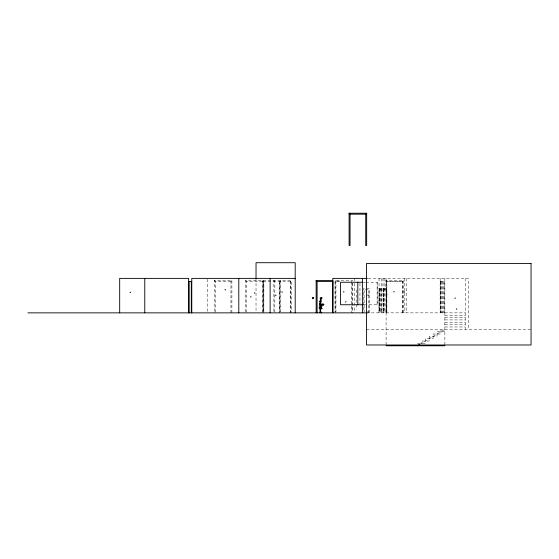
<?xml version="1.0" encoding="UTF-8"?>
<svg xmlns="http://www.w3.org/2000/svg" width="559" height="559" viewBox="0 0 559 559"><rect width="100%" height="100%" fill="white"/><g stroke="black" fill="none" stroke-linecap="round" stroke-linejoin="round"><path stroke-width="0.42" stroke-dasharray="2.79 2.1" d="M230.951 312.858L230.951 281.519L231.894 280.576L214.342 280.576L214.342 311.992M262.297 312.858L262.297 281.519L263.233 280.576L263.233 312.858M290.505 312.858L290.505 281.519L291.442 280.576L291.442 312.858M351.779 281.366L352.561 280.576L335.009 280.576L335.009 311.992M402.55 312.858L402.55 281.519L403.486 280.576L385.941 280.576L385.941 312.858M420.403 343.988L444.859 329.314M368.262 278.382L468.365 278.382L468.365 329.314M245.687 311.992L245.687 280.576L291.442 280.576M339.627 281.051L335.477 281.051L335.477 312.858M230.951 281.519L215.285 281.519L214.342 280.597M262.297 281.519L246.624 281.519L245.687 280.597M290.505 281.519L263.394 281.519L263.394 311.992M339.432 281.519L335.945 281.519L335.009 280.597M402.55 281.519L386.877 281.519L385.941 280.597M440.157 281.519L444.859 281.519M363.392 282.253L365.39 282.253M365.963 282.253L377.199 282.253L377.199 304.753L365.963 304.753M386.059 289.255L379.61 289.255L379.61 311.915L386.059 311.915M404.884 291.721L404.101 291.721L404.101 292.504L404.884 292.504M363.392 304.753L365.39 304.753M366.473 311.915L368.814 311.915M366.473 312.858L465.235 312.858M444.859 315.213L465.235 315.213M444.859 317.561L465.235 317.561M444.859 319.916L465.235 319.916M444.859 322.263L465.235 322.263M444.859 324.611L465.235 324.611M444.859 326.966L465.235 326.966M366.508 329.314L531.05 329.314M444.859 331.669L437.026 331.669L437.026 336.364L429.186 336.364L429.186 341.067L421.353 341.067L421.353 343.422M417.433 343.422L425.273 343.422L425.273 338.719L433.106 338.719L433.106 334.016L440.946 334.016L440.946 329.314M273.889 280.597L274.832 281.519L274.832 312.858M262.926 280.597L263.862 281.519L263.862 311.992M385.941 280.576L386.877 281.519L386.877 312.858M335.009 280.576L335.945 281.519L335.945 312.858M274.832 281.519L273.889 280.576L273.889 312.858M263.862 281.519L262.926 280.576L262.926 312.858M245.687 280.576L246.624 281.519L246.624 312.858M214.342 280.576L215.285 281.519L215.285 312.858M465.235 278.382L465.235 329.314M444.859 278.382L444.859 345.769M444.545 281.519L444.545 312.858M443.923 281.519L443.923 312.858M442.98 281.519L442.98 312.858M442.036 281.519L442.036 312.858M441.1 281.519L441.1 312.858M440.471 281.519L440.471 312.858M440.394 281.519L440.394 312.858M440.157 278.382L440.157 312.858M406.47 278.382L406.47 312.858M404.828 278.382L404.828 312.858M403.486 280.576L403.486 312.858M402.864 312.858L402.864 281.205L386.562 281.205L386.562 312.858M386.688 312.858L386.681 288.486L378.974 288.486L378.974 312.858M386.094 278.382L386.094 345.769M384.096 278.382L384.096 312.858M383.935 288.486L383.935 312.858M383.893 289.255L383.893 312.858M383.705 288.486L383.74 289.255M383.705 311.915L383.74 312.858M383.586 289.255L383.586 312.858M383.544 288.486L383.544 312.858M382.964 278.382L382.964 312.858M381.511 278.382L381.511 312.858M381.371 289.255L381.364 312.858M380.735 288.486L380.742 312.858M379.917 289.255L379.917 311.915M379.365 288.486L379.365 312.858M379.044 278.382L379.044 312.858M377.108 282.253L377.108 304.753M369.45 312.858L369.443 288.486L363.497 288.486L363.497 312.858M368.814 312.858L368.814 289.255L364.126 289.255L364.133 311.915M359.961 283.12L359.961 303.893M356.321 289.953L356.321 303.565M356.321 304.417L356.321 309.518M354.755 278.382L354.755 311.999M352.561 283.196L352.561 312.858M352.086 282.77L352.086 312.858M351.618 281.519L351.618 312.858M290.736 281.282L290.736 312.858M280.471 311.985L280.471 280.576L279.535 281.519L279.535 312.858M280.003 281.519L280.003 311.992M279.766 281.282L279.766 312.858M256.029 278.382L256.029 311.999M231.894 280.576L231.894 312.858M207.445 279.248L207.445 312.858M225.682 289.234L224.9 289.234L224.9 290.016L225.682 290.016L225.682 289.234M394.34 291.281L393.557 291.281L393.557 292.071L394.34 292.071L394.34 291.281M344.092 291.407L343.31 291.407L343.31 292.189L344.092 292.189L344.092 291.407M282.519 291.707L281.736 291.707L281.736 292.49L282.519 292.49L282.519 291.707M130.743 292.05L129.961 292.05L129.961 292.832L130.743 292.832L130.743 292.05M255.023 292.49L254.24 292.49L254.24 293.272L255.023 293.272L255.023 292.49M387.121 293.741L386.339 293.741L386.339 294.523L387.121 294.523L387.121 293.741M368.556 294.74L367.773 294.74L367.773 295.522L368.556 295.522L368.556 294.74M276.118 294.935L275.335 294.935L275.335 295.718L276.118 295.718L276.118 294.935M251.187 296.41L250.404 296.41L250.404 297.192L251.187 297.192L251.187 296.41M455.55 297.828L454.767 297.828L454.767 298.611L455.55 298.611L455.55 297.828M346.636 301.406L345.441 301.406L345.441 302.601L346.636 302.601L346.636 301.406M456.927 308.652L456.144 308.652L456.144 309.434L456.927 309.434L456.927 308.652"/><path stroke-width="0.84" d="M323.829 304.683L322.948 303.879A2.697 2.655 -5.5 0 1 320.628 304.997C319.755 306.164 321.579 306.367 320.559 306.234A4.074 4.018 -5.5 0 0 323.829 304.683L323.822 304.599M319.42 304.487L319.538 303.355L320.118 303.306M320.146 298.478L320.943 297.996M319.58 304.424L319.168 307.883L319.643 308.519M320.887 301.629L319.944 301.539L320.796 301.427M320.328 299.994L319.951 301.343M320.027 304.054L319.937 301.462L320.901 301.518L320.761 303.271A0.859 0.845 -5.5 0 0 320.894 303.83L320.915 303.81A0.859 0.845 -5.5 0 1 320.754 303.195L320.761 303.271M320.405 301.217L320.489 300.386L320.531 301.231M320.824 298.15L320.174 298.087M320.6 299.89L320.845 298.702L320.356 298.422M320.887 300.4L320.88 301.553M321.09 298.723L320.985 300.49M321.146 298.806L321.229 297.947M322.948 303.879L322.955 303.963A2.697 2.655 -5.5 0 1 320.635 305.081L320.81 304.033M320.545 306.437L320.964 306.563L320.545 306.437L320.314 308.498L321.67 308.945M320.964 306.563L320.992 306.199M321.914 308.813L321.956 308.302L320.915 307.562M365.726 214.174L366.662 213.231L349.109 213.231L349.109 245.513L350.053 245.513L350.053 214.174L349.109 213.231L350.053 214.174L365.726 214.174L365.726 245.513L366.662 245.513L366.662 213.231M367.396 278.382L332.815 278.382L332.815 312.858L332.926 281.366M321.788 312.593L321.788 312.593A1.125 1.104 -5.5 0 0 321.048 312.195L320.587 312.146L321.048 312.195M320.859 303.998L320.021 303.977M320.356 308.379L320.719 308.337M319.643 312.446C320.838 311.859 319.007 312.656 319.958 312.621A2.865 2.823 -5.5 0 1 321.271 312.767L321.264 312.691A2.865 2.823 -5.5 0 0 319.951 312.537L319.748 312.635M417.433 345.769L419.662 344.435M319.895 307.848L320.286 307.925M321.635 312.712L321.264 312.691M295.201 278.382L191.779 278.382L191.779 312.858M316.156 312.858L316.156 280.576L332.871 280.576M188.642 281.519L191.779 281.519M316.156 280.576L317.1 281.519L332.766 281.519M362.861 282.253L340.564 282.253L340.564 304.753L362.861 304.753M27.95 312.858L367.396 312.858M386.094 345.769L444.859 345.769M319.608 303.369L320.111 303.223M321.956 308.302L320.44 307.331L320.894 307.464M319.797 307.995L320.286 307.988L320.6 312.229M316.156 280.597L316.625 281.058M319.93 308.184L320.09 312.257M362.386 278.382L362.386 312.858M357.802 282.253L357.802 304.753M317.1 281.519L317.1 312.858M295.201 312.858L295.201 262.716L256.029 262.716L256.029 278.382M270.13 278.382L270.13 312.858M238.791 278.382L238.791 312.858M191.304 281.519L191.304 312.858M189.11 281.519L189.11 312.858M188.642 312.858L188.642 278.382L119.689 278.382L119.689 312.858M144.767 278.382L144.767 312.858M531.05 263.499L366.508 263.499L366.508 344.987L531.05 344.987L531.05 263.499M313.557 297.451L312.362 297.451L312.362 298.639L313.557 298.639L313.557 297.451M321.879 297.828L321.097 297.828L321.097 298.611L321.879 298.611L321.879 297.828"/></g></svg>
